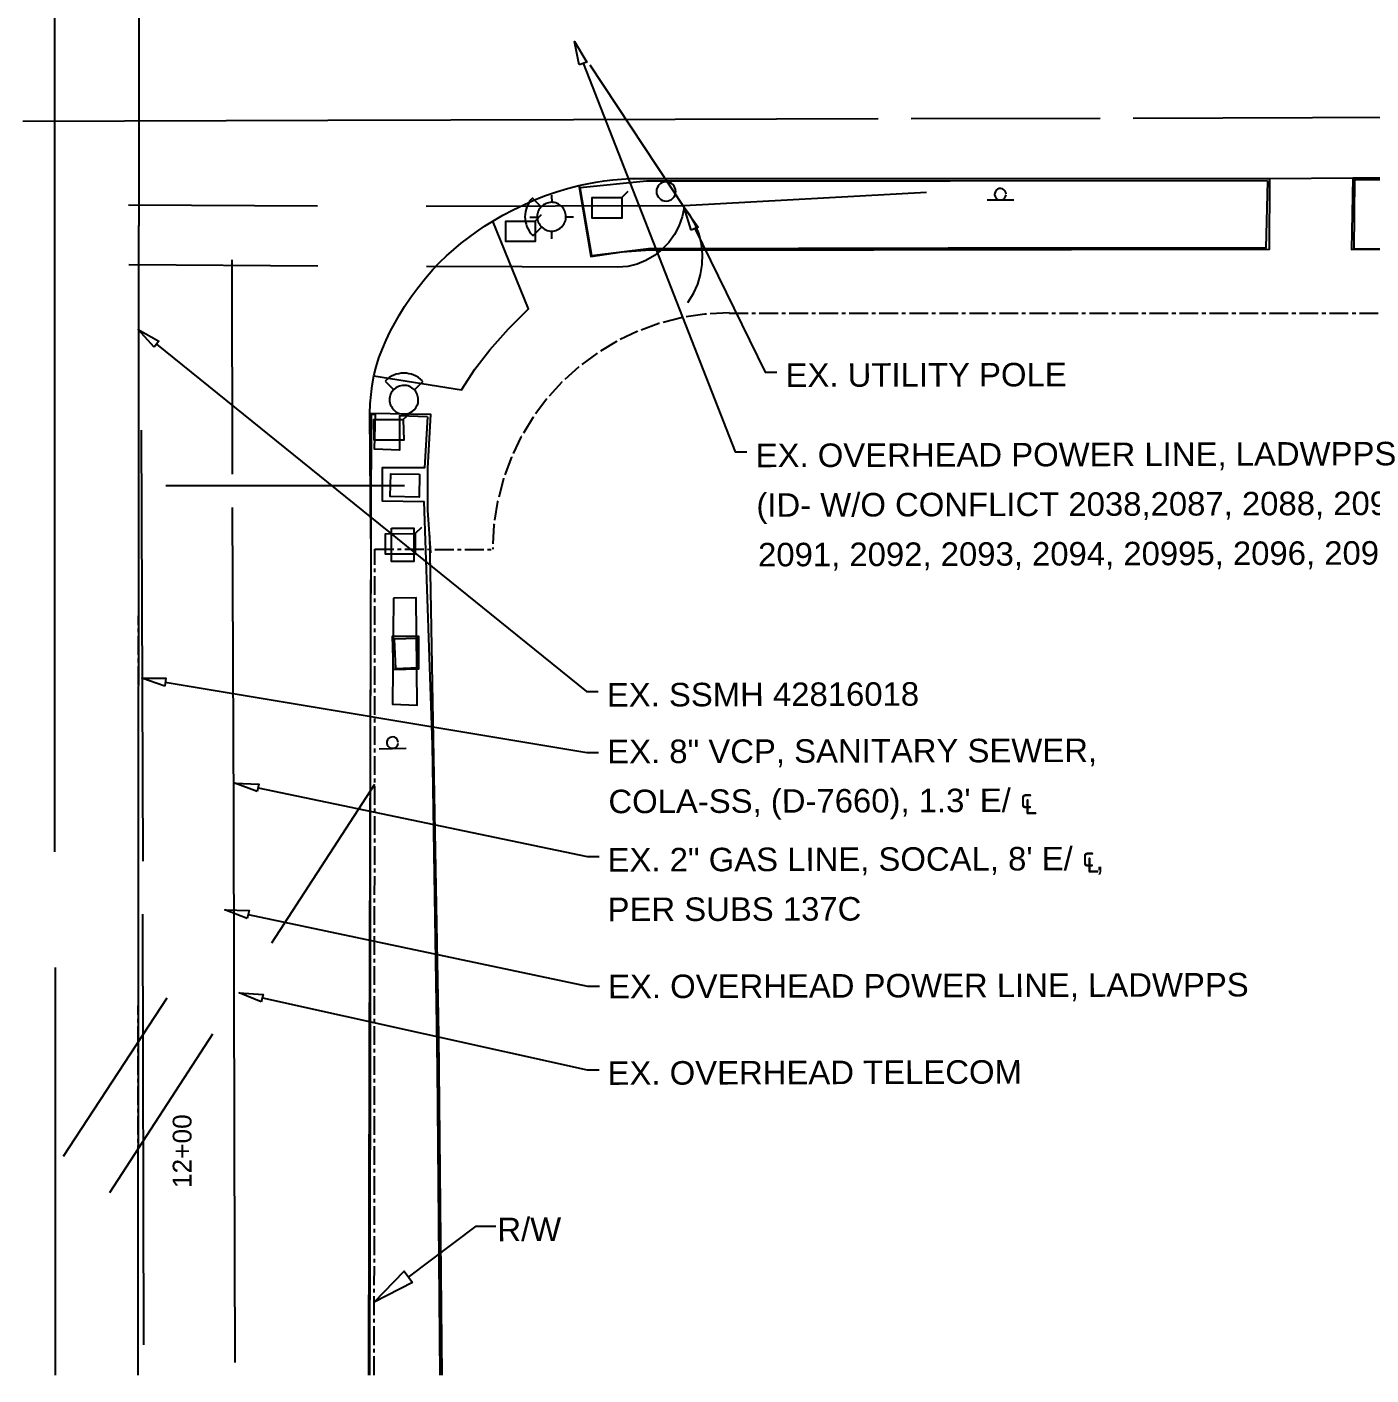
# Model space of a CAD drawing. Header units: feet. Extents: x 0 to 650, y -1 to 438.
# Drawn here: x 322.3 to 436.1, y 94.7 to 208.8 of the extents above; entities that cross this region are included whole.
import ezdxf

# ---------------------------------------------------------------- set-up
doc = ezdxf.new("R2010")
doc.units = ezdxf.units.FT
doc.linetypes.add('CENTER2', pattern=[2.541, 1.587, -0.318, 0.318, -0.318])
for name, color, linetype in [('AGUA', 5, 'UTIL_W'), ('ALCANTARILLADO', 3, 'UTIL_SS'), ('ANOTACION', 8, 'CONTINUOUS'), ('DIGITALIZADO', 7, 'CONTINUOUS'), ('EJE_VIA', 7, 'CONTINUOUS'), ('ELECTRICO', 1, 'UTIL_E'), ('ELECTRICO_AEREO', 1, 'UTIL_EOH'), ('ESTRUCTURAS', 7, 'CONTINUOUS'), ('GAS', 2, 'UTIL_G'), ('METRO_RW', 140, 'CENTER2'), ('TELECOM_AEREO', 30, 'UTIL_TOH'), ('TOPO', 8, 'CONTINUOUS')]:
    doc.layers.add(name, color=color, linetype=linetype)
doc.styles.add('CAD_TEXT', font='Arial')
doc.styles.add('LTSTD', font='Arial')
doc.linetypes.add('UTIL_E', pattern='A,4,-3,["E",LTSTD,S=1.2,R=0,X=-1.86,Y=-0.6],-3', length=10)
doc.linetypes.add('UTIL_EOH', pattern='A,4,-3,["E(OH)",LTSTD,S=1.2,R=0,X=-3.3,Y=-0.6],-3', length=10)
doc.linetypes.add('UTIL_G', pattern='A,4,-3,["G",LTSTD,S=1.2,R=0,X=-1.86,Y=-0.6],-3', length=10)
doc.linetypes.add('UTIL_SS', pattern='A,4,-3,["SS",LTSTD,S=1.2,R=0,X=-2.22,Y=-0.6],-3', length=10)
doc.linetypes.add('UTIL_TOH', pattern='A,4,-3,["T(OH)",LTSTD,S=1.2,R=0,X=-3.3,Y=-0.6],-3', length=10)
doc.linetypes.add('UTIL_W', pattern='A,4,-3,["W",LTSTD,S=1.2,R=0,X=-1.86,Y=-0.6],-3', length=10)

msp = doc.modelspace()

# ---------------------------------------------------------------- linework, layer by layer
at = {"layer": 'AGUA'}
for p, q in [((324.63, 139), (324.63, 224.1)), ((397.13, 201.1), (413.13, 201.13)), ((415.93, 201.13), (440.73, 201.23)), ((334.03, 170.03), (354.23, 170.03)), ((324.67, 94.7), (324.67, 129.2))]:
    msp.add_line(p, q, dxfattribs=at)
msp.add_lwpolyline([(321.93, 200.87), (347.73, 200.97), (368.53, 201), (394.33, 201.1)], dxfattribs=at)
at = {"layer": 'ALCANTARILLADO'}
for p, q in [((331.93, 174.7), (332.07, 138.2)), ((332.17, 97.27), (332.07, 133.73))]:
    msp.add_line(p, q, dxfattribs=at)
at = {"layer": 'ANOTACION'}
for points in [[(378.5, 191.63), (377.9, 193.57), (379.1, 191.9), (378.5, 191.63)], [(378.8, 191.77), (384.77, 179.63), (385.77, 179.63)], [(354.57, 103), (360.3, 107.3), (361.97, 107.3)], [(354.9, 102.53), (351.67, 100.87), (354.2, 103.5), (354.9, 102.53)]]:
    msp.add_lwpolyline(points, dxfattribs=at)
at = {"layer": 'DIGITALIZADO'}
for points in [[(369.03, 205.63), (368.63, 207.63), (369.67, 205.87), (369.03, 205.63)], [(369.37, 205.77), (382.23, 172.87), (383.23, 172.87)], [(333.03, 181.73), (331.67, 183.23), (333.43, 182.23), (333.03, 181.73)], [(333.23, 182), (369.63, 152.57), (370.63, 152.57)], [(333.93, 153.03), (332, 153.7), (334.03, 153.7), (333.93, 153.03)], [(333.97, 153.37), (369.67, 147.4), (370.67, 147.4)], [(341.77, 144.1), (339.87, 144.83), (341.9, 144.73), (341.77, 144.1)], [(341.83, 144.43), (369.7, 138.6), (370.7, 138.6)], [(340.9, 133.37), (339.03, 134.1), (341.07, 134.03), (340.9, 133.37)], [(341, 133.7), (369.73, 127.63), (370.73, 127.63)], [(342.1, 126.3), (340.23, 127.07), (342.27, 126.93), (342.1, 126.3)], [(342.2, 126.63), (369.7, 120.53), (370.7, 120.53)]]:
    msp.add_lwpolyline(points, dxfattribs=at)
at = {"layer": 'EJE_VIA'}
for p, q in [((331.67, 94.7), (331.8, 249.07)), ((403.57, 194.2), (405.83, 194.2)), ((352.1, 147.73), (354.37, 147.77))]:
    msp.add_line(p, q, dxfattribs=at)
for points in [[(405.17, 194.68), (405.14, 194.83), (405.08, 194.95), (404.99, 195.06), (404.87, 195.13), (404.73, 195.16), (404.58, 195.16), (404.45, 195.11), (404.34, 195.02), (404.26, 194.91), (404.21, 194.78), (404.2, 194.63), (404.24, 194.49), (404.31, 194.37), (404.41, 194.28), (404.54, 194.22), (404.68, 194.2), (404.83, 194.22), (404.95, 194.28), (405.06, 194.38), (405.13, 194.5), (405.16, 194.64)], [(353.7, 148.25), (353.68, 148.4), (353.62, 148.52), (353.52, 148.62), (353.4, 148.7), (353.26, 148.73), (353.12, 148.72), (352.99, 148.67), (352.87, 148.59), (352.79, 148.48), (352.74, 148.35), (352.74, 148.2), (352.77, 148.06), (352.84, 147.94), (352.95, 147.85), (353.07, 147.79), (353.22, 147.77), (353.36, 147.79), (353.49, 147.85), (353.59, 147.94), (353.66, 148.06), (353.7, 148.2)]]:
    msp.add_lwpolyline(points, dxfattribs=at)
at = {"layer": 'ELECTRICO'}
msp.add_lwpolyline([(353.3, 154.4), (353.23, 157.27), (355.43, 157.27), (355.43, 154.47), (353.3, 154.4)], dxfattribs=at)
at = {"layer": 'ELECTRICO_AEREO'}
for p, q in [((369.93, 205.63), (377.9, 193.57)), ((330.87, 193.8), (346.87, 193.7)), ((325.37, 113.23), (334.13, 126.63))]:
    msp.add_line(p, q, dxfattribs=at)
msp.add_lwpolyline([(356.07, 193.67), (377.9, 193.73), (398.43, 194.87)], dxfattribs=at)
at = {"layer": 'ESTRUCTURAS'}
for p, q in [((365.1, 194.33), (365.83, 193.6)), ((366.67, 194.6), (366.7, 193.97)), ((364.83, 192.73), (365.47, 192.73)), ((365.1, 191.17), (365.83, 191.9)), ((367.9, 192.77), (368.53, 192.77)), ((366.7, 190.9), (366.7, 191.53)), ((352.6, 178.87), (353.33, 178.13)), ((355.07, 178.13), (355.8, 178.87))]:
    msp.add_line(p, q, dxfattribs=at)
for points in [[(377.2, 194.92), (377.18, 195.08), (377.13, 195.24), (377.06, 195.38), (376.96, 195.5), (376.84, 195.6), (376.7, 195.67), (376.55, 195.72), (376.38, 195.73), (376.22, 195.72), (376.06, 195.67), (375.92, 195.59), (375.8, 195.49), (375.7, 195.37), (375.63, 195.23), (375.58, 195.08), (375.57, 194.91), (375.58, 194.75), (375.63, 194.6), (375.71, 194.46), (375.81, 194.34), (375.93, 194.24), (376.07, 194.16), (376.22, 194.12), (376.39, 194.1), (376.55, 194.12), (376.7, 194.17), (376.84, 194.24), (376.96, 194.34), (377.06, 194.46), (377.14, 194.6), (377.18, 194.75), (377.2, 194.92)], [(365.09, 194.37), (364.93, 194.2), (364.8, 194.02), (364.69, 193.82), (364.6, 193.62), (364.52, 193.42), (364.47, 193.21), (364.44, 192.99), (364.43, 192.78), (364.44, 192.56), (364.48, 192.35), (364.53, 192.14), (364.6, 191.93), (364.69, 191.73), (364.81, 191.54), (364.94, 191.36), (365.1, 191.19)], [(373.13, 194.93), (372.63, 194.4), (372.63, 192.67), (370.13, 192.67), (370.13, 194.4), (372.63, 194.4)], [(365.8, 192.93), (365.3, 192.4), (365.3, 190.67), (362.8, 190.67), (362.8, 192.4), (365.3, 192.4)], [(365.47, 192.78), (365.47, 192.66), (365.49, 192.53), (365.52, 192.42), (365.56, 192.31), (365.62, 192.2), (365.68, 192.1), (365.83, 191.92), (366.01, 191.77), (366.11, 191.71), (366.21, 191.66), (366.32, 191.62), (366.44, 191.59), (366.56, 191.57), (366.69, 191.57), (366.81, 191.57), (366.93, 191.59), (367.05, 191.62), (367.16, 191.66), (367.27, 191.72), (367.37, 191.78), (367.55, 191.93), (367.69, 192.11), (367.75, 192.21), (367.81, 192.31), (367.85, 192.42), (367.88, 192.54), (367.89, 192.66), (367.9, 192.79), (367.89, 192.91), (367.87, 193.03), (367.84, 193.15), (367.8, 193.26), (367.75, 193.37), (367.69, 193.47), (367.54, 193.65), (367.36, 193.79), (367.26, 193.85), (367.15, 193.91), (367.04, 193.95), (366.93, 193.98), (366.8, 193.99), (366.68, 194), (366.56, 193.99), (366.43, 193.97), (366.32, 193.94), (366.21, 193.9), (366.1, 193.85), (366, 193.79), (365.82, 193.64), (365.67, 193.46), (365.61, 193.36), (365.56, 193.25), (365.52, 193.14), (365.49, 193.03), (365.47, 192.9), (365.47, 192.78)], [(355.77, 178.88), (355.6, 179.03), (355.42, 179.17), (355.22, 179.28), (355.02, 179.37), (354.82, 179.44), (354.61, 179.49), (354.39, 179.52), (354.18, 179.53), (353.96, 179.52), (353.75, 179.49), (353.54, 179.44), (353.33, 179.37), (353.13, 179.27), (352.94, 179.16), (352.76, 179.02), (352.59, 178.87)], [(354.18, 178.5), (354.06, 178.49), (353.93, 178.47), (353.82, 178.44), (353.71, 178.4), (353.6, 178.35), (353.5, 178.29), (353.32, 178.14), (353.17, 177.96), (353.11, 177.86), (353.06, 177.75), (353.02, 177.64), (352.99, 177.53), (352.97, 177.4), (352.97, 177.28), (352.97, 177.16), (352.99, 177.03), (353.02, 176.92), (353.06, 176.81), (353.12, 176.7), (353.18, 176.6), (353.33, 176.42), (353.51, 176.27), (353.61, 176.21), (353.71, 176.16), (353.82, 176.12), (353.94, 176.09), (354.06, 176.07), (354.19, 176.07), (354.31, 176.07), (354.43, 176.09), (354.55, 176.12), (354.66, 176.16), (354.77, 176.22), (354.87, 176.28), (355.05, 176.43), (355.19, 176.61), (355.25, 176.71), (355.31, 176.81), (355.35, 176.92), (355.38, 177.04), (355.39, 177.16), (355.4, 177.29), (355.39, 177.41), (355.37, 177.53), (355.34, 177.65), (355.3, 177.76), (355.25, 177.87), (355.19, 177.97), (355.04, 178.15), (354.86, 178.29), (354.76, 178.35), (354.65, 178.41), (354.54, 178.45), (354.43, 178.48), (354.3, 178.49), (354.18, 178.5)], [(354.67, 176.13), (354.13, 175.6), (354.17, 173.87), (351.67, 173.87), (351.63, 175.6), (354.13, 175.6)], [(355.5, 170.97), (355.47, 169.03), (353.03, 169.1), (353.07, 171), (355.5, 170.97)], [(355.67, 166.47), (355.13, 165.97), (355.13, 164.2), (352.63, 164.2), (352.63, 165.93), (355.13, 165.97)], [(353.13, 166.4), (355.03, 166.4), (355.03, 163.6), (353.13, 163.6), (353.13, 166.4)], [(353.47, 154.53), (355.43, 154.6), (355.33, 157.07), (353.37, 157), (353.47, 154.53)]]:
    msp.add_lwpolyline(points, dxfattribs=at)
at = {"layer": 'GAS'}
msp.add_line((339.67, 170.97), (339.63, 189.13), dxfattribs=at)
msp.add_lwpolyline([(339.9, 95.77), (339.83, 114.57), (339.77, 142.37), (339.67, 168.17)], dxfattribs=at)
at = {"layer": 'METRO_RW'}
for p, q in [((331.67, 94.7), (331.8, 249.07)), ((381.73, 184.6), (531.47, 184.67)), ((351.67, 94.7), (351.73, 164.63)), ((351.73, 164.63), (361.73, 164.6))]:
    msp.add_line(p, q, dxfattribs=at)
msp.add_lwpolyline([(381.71, 184.63), (379.66, 184.53), (377.67, 184.23), (375.76, 183.73), (373.92, 183.06), (372.17, 182.22), (370.52, 181.21), (368.98, 180.06), (367.56, 178.77), (366.27, 177.35), (365.12, 175.81), (364.12, 174.16), (363.28, 172.42), (362.6, 170.58), (362.11, 168.66), (361.8, 166.68), (361.7, 164.63)], dxfattribs=at)
at = {"layer": 'TELECOM_AEREO'}
for p, q in [((330.9, 188.73), (346.9, 188.63)), ((343, 131.3), (351.73, 144.73)), ((329.27, 110.17), (338, 123.6))]:
    msp.add_line(p, q, dxfattribs=at)
msp.add_lwpolyline([(378.23, 185.53), (378.7, 186.27), (379.07, 187.07), (379.3, 187.9), (379.43, 188.73), (379.47, 189.6), (379.37, 190.47), (379.17, 191.3), (378.87, 192.1), (378.43, 192.87), (377.9, 193.57), (377.73, 192.77), (377.47, 191.97), (377.1, 191.27), (376.6, 190.6), (376.03, 190), (375.4, 189.5), (374.67, 189.07), (373.93, 188.77), (373.13, 188.57), (372.3, 188.5), (356.1, 188.57)], dxfattribs=at)
at = {"layer": 'TOPO'}
for points in [[(351.37, 165.5), (351.3, 176.13), (351.33, 176.93), (351.4, 177.73), (351.5, 178.5), (351.63, 179.3), (351.83, 180.07), (352.07, 180.83), (352.37, 181.6), (352.67, 182.33), (353.03, 183.07), (353.4, 183.77), (353.8, 184.47), (354.23, 185.17), (354.77, 185.97), (355.37, 186.77), (356, 187.57), (356.63, 188.3), (357.2, 188.9), (357.8, 189.47), (358.4, 190), (359.03, 190.53), (359.67, 191.03), (360.33, 191.5), (361, 191.97), (361.7, 192.4), (362.57, 192.9), (363.43, 193.37), (364.33, 193.8), (365.23, 194.2), (366.17, 194.57), (367.1, 194.9), (368.03, 195.17), (369, 195.43), (369.7, 195.57), (370.43, 195.7), (371.13, 195.83), (371.87, 195.9), (372.6, 195.97), (373.3, 196.03), (374.03, 196.03), (374.77, 196.03), (427.5, 196.03), (434.53, 196.07), (471.87, 196.07)], [(369, 195.43), (370, 189.4), (372.67, 189.8), (375.03, 189.97), (393.97, 189.97), (427.47, 190.03), (427.5, 196.03)], [(427.3, 195.83), (427.17, 190.13), (400.27, 190.13), (374.9, 190.07), (370.1, 189.47), (369.1, 195.23)], [(427.3, 195.83), (400.43, 195.8), (374.73, 195.8), (369.1, 195.23)], [(434.53, 196.07), (434.4, 190), (460.23, 190.03), (472.43, 190.1), (494.77, 190), (497.4, 189.97), (497.4, 194.37), (497.4, 196.1)], [(497, 190.33), (497.07, 191.83), (497.17, 195.83), (471.1, 195.83), (434.67, 195.9), (434.6, 190.07), (471.37, 190.23), (497, 190.33)], [(351.63, 179.3), (359.07, 178.13), (360.2, 179.87), (361.47, 181.5), (363.03, 183.3), (364.73, 184.97), (361.7, 192.4)], [(356.17, 175.83), (353.8, 175.93), (353.8, 173), (351.7, 173.1), (351.77, 176.03), (351.4, 176), (351.33, 148.1), (351.33, 120.13), (351.27, 94.7)], [(356.47, 164.33), (356.2, 167.93), (356.2, 171.5), (356.47, 176.03), (351.3, 176.13)], [(356.17, 175.83), (355.93, 171.53), (352.33, 171.53), (352.33, 168.73), (355.87, 168.67), (356.57, 148.07), (357, 120.67), (357.23, 94.7)], [(357.43, 94.7), (357.13, 123.47), (356.37, 165.8)], [(351.37, 165.2), (351.23, 121.93), (351.17, 94.7)], [(353.3, 160.47), (353.23, 151.5), (355.3, 151.43), (355.23, 160.5), (353.3, 160.47)]]:
    msp.add_lwpolyline(points, dxfattribs=at)

# ---------------------------------------------------------------- texts
at = {"layer": 'ANOTACION', "style": 'CAD_TEXT'}
for s, height, rotation, p in [('EX. UTILITY POLE', 1.9909, 0.1266, (386.5, 178.37)), ('EX. OVERHEAD POWER LINE, LADWPPS', 1.9909, 0.1702, (383.97, 171.57)), ('(ID- W/O CONFLICT 2038,2087, 2088, 2090,', 1.9909, 0.165, (384.03, 167.37)), ('2091, 2092, 2093, 2094, 20995, 2096, 2097)', 1.9909, 0.165, (384.17, 163.17)), ('EX. SSMH 42816018', 1.9909, 0.1702, (371.37, 151.3)), ('EX. 8" VCP, SANITARY SEWER,', 1.9909, 0.1484, (371.4, 146.5)), ("COLA-SS, (D-7660), 1.3' E/ ℄", 1.9909, 0.1759, (371.5, 142.27)), ('EX. 2" GAS LINE, SOCAL, 8\' E/ ℄,', 1.9909, 0.1536, (371.43, 137.33)), ('PER SUBS 137C', 1.9909, 0.1427, (371.43, 133.13)), ('EX. OVERHEAD POWER LINE, LADWPPS', 1.9909, 0.1702, (371.47, 126.6)), ('EX. OVERHEAD TELECOM', 1.9909, 0.1759, (371.43, 119.27)), ('12+00', 1.593, 90, (336.2, 110.53)), ('R/W', 1.991, 0.2802, (362.1, 106.03))]:
    msp.add_text(s, height=height, rotation=rotation, dxfattribs=at).set_placement(p)

doc.saveas('drawing.dxf')
